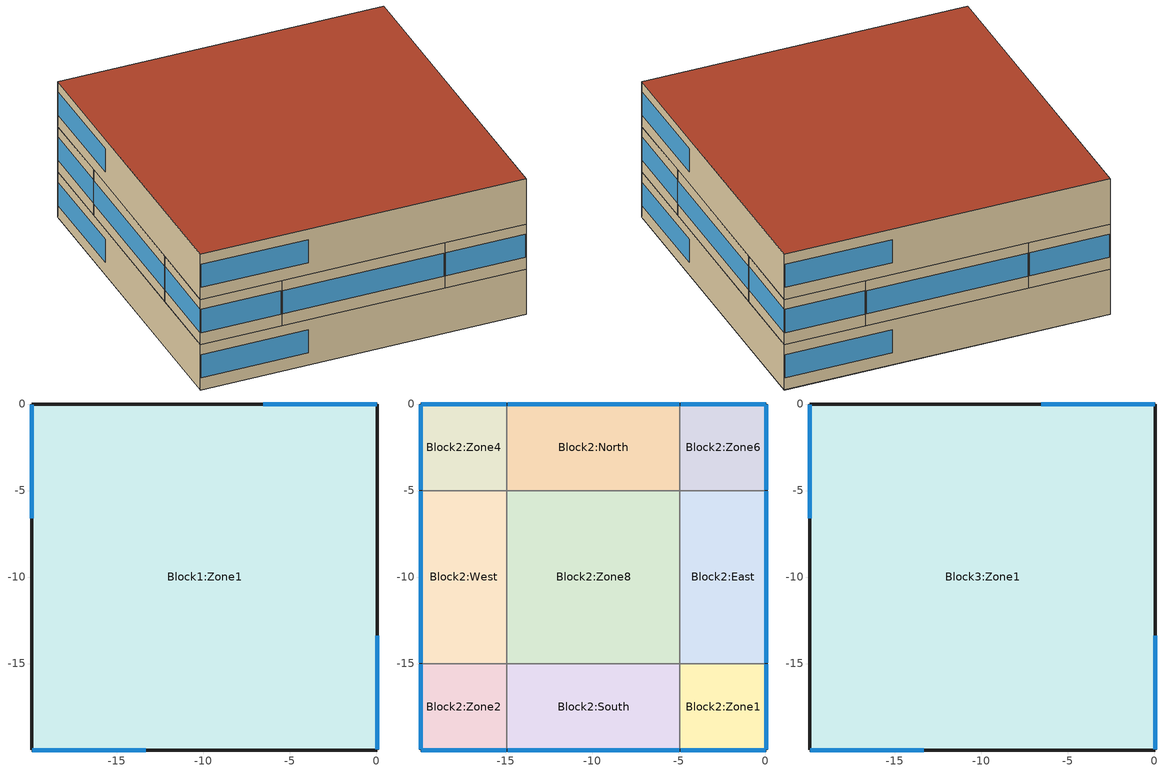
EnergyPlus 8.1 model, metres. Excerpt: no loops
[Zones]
Block1:Zone1
 floor ground (Project ground floor): 0.06,-20 -19.94,-20 -19.94,0 0.06,0 z0
 wall outside (Project wall): 0.06,-20 0.06,0 -19.94,0 -19.94,-20 0.06,-20 z0:3
 window x3 (1001): 0.06,-19.94 0.06,-13.38 / 0.01,0 -6.56,0 / -19.94,-0.05 -19.94,-6.61 / -19.88,-20 -13.32,-20 z0.8:2.32
Block2:Zone4
 floor to Block1:Zone1 (Project internal floor_Reversed_Rev): -14.94,-5 -19.94,-5 -19.94,0 -14.94,0 z3
 wall outside (Project wall): -14.94,0 -19.94,0 -19.94,-5 z3:6
 wall to Block2:North (Project partition): -14.94,-5 -14.94,0 z3:6
 wall to Block2:West (Project partition): -19.94,-5 -14.94,-5 z3:6
 window (1001): -14.99,0 -19.88,0 / -19.94,-0.05 -19.94,-4.94 z3.8:5.33
Block2:North
 floor to Block1:Zone1 (Project internal floor_Reversed_Rev): -4.94,-5 -14.94,-5 -14.94,0 -4.94,0 z3
 wall outside (Project wall): -4.94,0 -14.94,0 z3:6
 wall to Block2:Zone6 (Project partition): -4.94,-5 -4.94,0 z3:6
 wall to Block2:Zone8 (Project partition): -14.94,-5 -4.94,-5 z3:6
 window (1001): -4.99,0 -14.88,0 z3.8:5.32
Block2:Zone6
 floor to Block1:Zone1 (Project internal floor_Reversed_Rev): 0.06,-5 -4.94,-5 -4.94,0 0.06,0 z3
 wall outside (Project wall): 0.06,-5 0.06,0 -4.94,0 z3:6
 wall to Block2:East (Project partition): -4.94,-5 0.06,-5 z3:6
 window (1001): 0.06,-4.94 0.06,-0.05 / 0.01,0 -4.88,0 z3.8:5.33
Block2:West
 floor to Block1:Zone1 (Project internal floor_Reversed_Rev): -14.94,-15 -19.94,-15 -19.94,-5 -14.94,-5 z3
 wall outside (Project wall): -19.94,-5 -19.94,-15 z3:6
 wall to Block2:Zone8 (Project partition): -14.94,-15 -14.94,-5 z3:6
 wall to Block2:Zone2 (Project partition): -19.94,-15 -14.94,-15 z3:6
 window (1001): -19.94,-5.05 -19.94,-14.94 z3.8:5.32
Block2:Zone8
 floor to Block1:Zone1 (Project internal floor_Reversed_Rev): -4.94,-15 -14.94,-15 -14.94,-5 -4.94,-5 z3
 wall to Block2:East (Project partition): -4.94,-15 -4.94,-5 z3:6
 wall to Block2:South (Project partition): -14.94,-15 -4.94,-15 z3:6
Block2:East
 floor to Block1:Zone1 (Project internal floor_Reversed_Rev): 0.06,-15 -4.94,-15 -4.94,-5 0.06,-5 z3
 wall outside (Project wall): 0.06,-15 0.06,-5 z3:6
 wall to Block2:Zone1 (Project partition): -4.94,-15 0.06,-15 z3:6
 window (1001): 0.06,-14.94 0.06,-5.05 z3.8:5.32
Block2:Zone2
 floor to Block1:Zone1 (Project internal floor_Reversed_Rev): -14.94,-20 -19.94,-20 -19.94,-15 -14.94,-15 z3
 wall outside (Project wall): -19.94,-15 -19.94,-20 -14.94,-20 z3:6
 wall to Block2:South (Project partition): -14.94,-20 -14.94,-15 z3:6
 window (1001): -19.94,-15.05 -19.94,-19.94 / -19.88,-20 -14.99,-20 z3.8:5.33
Block2:South
 floor to Block1:Zone1 (Project internal floor_Reversed_Rev): -4.94,-20 -14.94,-20 -14.94,-15 -4.94,-15 z3
 wall outside (Project wall): -14.94,-20 -4.94,-20 z3:6
 wall to Block2:Zone1 (Project partition): -4.94,-20 -4.94,-15 z3:6
 window (1001): -14.88,-20 -4.99,-20 z3.8:5.32
Block2:Zone1
 floor to Block1:Zone1 (Project internal floor_Reversed_Rev): 0.06,-20 -4.94,-20 -4.94,-15 0.06,-15 z3
 wall outside (Project wall): -4.94,-20 0.06,-20 0.06,-15 z3:6
 window (1001): 0.06,-19.94 0.06,-15.05 / -4.88,-20 0.01,-20 z3.8:5.33
Block3:Zone1
 floor to Block2:Zone4 (Project internal floor_Reversed_Rev): -14.94,-5 -19.94,-5 -19.94,0 -14.94,0 z6
 floor to Block2:North (Project internal floor_Reversed_Rev): -4.94,-5 -14.94,-5 -14.94,0 -4.94,0 z6
 floor to Block2:Zone6 (Project internal floor_Reversed_Rev): 0.06,-5 -4.94,-5 -4.94,0 0.06,0 z6
 floor to Block2:West (Project internal floor_Reversed_Rev): -14.94,-15 -19.94,-15 -19.94,-5 -14.94,-5 z6
 floor to Block2:Zone8 (Project internal floor_Reversed_Rev): -4.94,-15 -14.94,-15 -14.94,-5 -4.94,-5 z6
 floor to Block2:East (Project internal floor_Reversed_Rev): 0.06,-15 -4.94,-15 -4.94,-5 0.06,-5 z6
 floor to Block2:Zone2 (Project internal floor_Reversed_Rev): -14.94,-20 -19.94,-20 -19.94,-15 -14.94,-15 z6
 floor to Block2:South (Project internal floor_Reversed_Rev): -4.94,-20 -14.94,-20 -14.94,-15 -4.94,-15 z6
 floor to Block2:Zone1 (Project internal floor_Reversed_Rev): 0.06,-20 -4.94,-20 -4.94,-15 0.06,-15 z6
 wall outside (Project wall): 0.06,-20 0.06,0 -19.94,0 -19.94,-20 0.06,-20 z6:9
 window x3 (1001): 0.06,-19.94 0.06,-13.38 / 0.01,0 -6.56,0 / -19.94,-0.05 -19.94,-6.61 / -19.88,-20 -13.32,-20 z6.8:8.32
 roof outside (Project flat roof): -19.94,-20 0.06,-20 0.06,0 -19.94,0 z9
[Building]
Building: North Axis {deg}=0; Terrain=Suburbs; Loads Convergence Tolerance Value=0.04; Temperature Convergence Tolerance Value {deltaC}=0.4; Solar Distribution=FullExterior; Maximum Number of Warmup Days=25; Minimum Number of Warmup Days=6
[Site:Location]
Untitled: Latitude {deg}=31.4; Longitude {deg}=121.47; Time Zone {hr}=8; Elevation {m}=4
[SizingPeriod:DesignDay] Day of Month=15; Humidity Condition Type=WetBulb; Barometric Pressure {Pa}=101277; Wind Direction {deg}=0
Name | Month | Day Type | Maximum Dry-Bulb Temperature {C} | Daily Dry-Bulb Temperature Range {deltaC} | Wetbulb or DewPoint at Maximum Dry-Bulb {C} | Wind Speed {m/s} | Sky Clearness
Summer Design Day in Untitled Jul | 7 | SummerDesignDay | 35.1 | 5.6 | 26.9 | 0 | 0.98
Winter Design Day in Untitled | 1 | WinterDesignDay | -2 | 0 | -2 | 7.9 | 0
[Site:GroundTemperature:BuildingSurface]
18, 18, 18, 18, 18, 18, 18, 18, 18, 18, 18, 18
[Site:GroundTemperature:FCfactorMethod]
January Ground Temperature {C}=6.43; February Ground Temperature {C}=5.49; March Ground Temperature {C}=7.16; April Ground Temperature {C}=9.78; May Ground Temperature {C}=16.63; June Ground Temperature {C}=21.92; July Ground Temperature {C}=25.48; August Ground Temperature {C}=26.57; September Ground Temperature {C}=24.72; October Ground Temperature {C}=20.61; November Ground Temperature {C}=15.13; December Ground Temperature {C}=10.04
[Site:GroundTemperature:Shallow]
14, 14, 14, 14, 14, 14, 14, 14, 14, 14, 14, 14
[Site:GroundTemperature:Deep]
14, 14, 14, 14, 14, 14, 14, 14, 14, 14, 14, 14
[Site:GroundReflectance]
0.2, 0.2, 0.2, 0.2, 0.2, 0.2, 0.2, 0.2, 0.2, 0.2, 0.2, 0.2
[Site:GroundReflectance:SnowModifier]
2, 2
[Material] Roughness=Rough; Thermal Absorptance=0.9
Name | Thickness {m} | Conductivity {W/m-K} | Density {kg/m3} | Specific Heat {J/kg-K} | Solar Absorptance | Visible Absorptance
Urea Formaldehyde Foam_.1327 | 0.1327 | 0.04 | 10 | 1400 | 0.6 | 0.6
Cast Concrete_.1 | 0.1 | 1.13 | 2000 | 1000 | 0.6 | 0.6
Floor/Roof Screed_.07 | 0.07 | 0.41 | 1200 | 840 | 0.73 | 0.73
Timber Flooring_.03 | 0.03 | 0.14 | 650 | 1200 | 0.78 | 0.78
Cast Concrete (Dense)_.1 | 0.1 | 1.4 | 2100 | 840 | 0.6 | 0.6
Brickwork Outer Leaf_.1 | 0.1 | 0.84 | 1700 | 800 | 0.7 | 0.7
XPS Extruded Polystyrene  - CO2 Blowing_.0795 | 0.0795 | 0.034 | 35 | 1400 | 0.6 | 0.6
Concrete Block (Medium)_.1 | 0.1 | 0.51 | 1400 | 1000 | 0.6 | 0.6
Gypsum Plastering_.013 | 0.013 | 0.4 | 1000 | 1000 | 0.5 | 0.5
Gypsum Plasterboard_.025 | 0.025 | 0.25 | 900 | 1000 | 0.5 | 0.5
Asphalt_.01 | 0.01 | 0.7 | 2100 | 1000 | 0.85 | 0.9
MW Glass Wool (rolls)_.1445 | 0.1445 | 0.04 | 12 | 840 | 0.6 | 0.6
Plasterboard_.013 | 0.013 | 0.25 | 2800 | 896 | 0.5 | 0.5
[Material:NoMass] Roughness=Rough; Thermal Absorptance=0.9; Solar Absorptance=0.7; Visible Absorptance=0.7
Name | Thermal Resistance {m2-K/W}
7_RVAL_2 | 0.15
9_RVAL_3 | 0.18
[WindowMaterial:SimpleGlazingSystem]
Simple 1001: U-Factor {W/m2-K}=1.978; Solar Heat Gain Coefficient=0.687; Visible Transmittance=0.744
[Construction]
Project ground floor: Urea Formaldehyde Foam_.1327, Cast Concrete_.1, Floor/Roof Screed_.07, Timber Flooring_.03
Project internal floor_Reversed_Rev: Cast Concrete (Dense)_.1
Project wall: Brickwork Outer Leaf_.1, XPS Extruded Polystyrene  - CO2 Blowing_.0795, Concrete Block (Medium)_.1, Gypsum Plastering_.013
Project partition: Gypsum Plasterboard_.025, 7_RVAL_2, Gypsum Plasterboard_.025
Project flat roof: Asphalt_.01, MW Glass Wool (rolls)_.1445, 9_RVAL_3, Plasterboard_.013
1001: Simple 1001
[Zone] Type=1; Multiplier=1; Zone Inside Convection Algorithm=TARP
Name | Volume {m3} | Floor Area {m2}
Block1:Zone1; Block3:Zone1 | 1200 | 400
Block2:Zone4; Block2:Zone6; Block2:Zone2; Block2:Zone1 | 75 | 25
Block2:North; Block2:West; Block2:East; Block2:South | 150 | 50
Block2:Zone8 | 300 | 100
[AvailabilityManager:Scheduled]
DOAS system Availability: Schedule=FanAvailSched
[SetpointManager:Scheduled] Control Variable=Temperature
Name | Schedule | Setpoint Node or NodeList
heating loop HW Temp Manager | HVACTemplate-Always 82 | heating loop HW Supply Setpoint Nodes
cooling loop ChW Temp Manager | HVACTemplate-Always 7.22 | cooling loop ChW Supply Setpoint Nodes
cooling loop CndW Temp Manager | HVACTemplate-Always 29.4 | cooling loop CndW Supply Setpoint Nodes
[Schedule:Compact]
FanAvailSched: Through: 12/31, For: AllDays, Until: 24:00, 1
HVACTemplate-Always 82: Through: 12/31, For: AllDays, Until: 24:00, 82
HVACTemplate-Always 7.22: Through: 12/31, For: AllDays, Until: 24:00, 7.22
HVACTemplate-Always 29.4: Through: 12/31, For: AllDays, Until: 24:00, 29.4
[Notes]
Hourly weather file: C:\ProgramData\DesignBuilder\Weather Data\CHN_SHANGHAI_HONGQIAO_SWERA.epw
